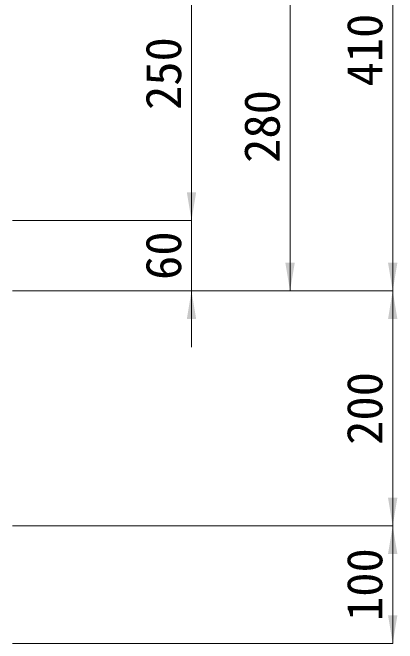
# Model space of a CAD drawing. Units: millimetres at full size; some dimension numbers follow another scale. Extents: x 47228 to 87734, y -20408 to -2620.
# Drawn here: x 51795 to 52122, y -16024 to -15487 of the extents above; entities that cross this region are included whole.
import ezdxf
from ezdxf.enums import TextEntityAlignment as Align

# ---------------------------------------------------------------- set-up
doc = ezdxf.new("R2010")
doc.units = ezdxf.units.MM
doc.header["$LTSCALE"] = 40
doc.layers.add('寸法線', color=7, linetype='Continuous', lineweight=9)
doc.styles.add('ＭＳ ゴシック', font='')
doc.styles.get('ＭＳ ゴシック').set_extended_font_data('MS Gothic')

# ---------------------------------------------------------------- blocks, each defined once
blk = doc.blocks.new('filled_arrow')
at = {"color": 0, "linetype": 'Continuous', "lineweight": -2}
blk.add_solid([(7.5, 1.25), (0, 0), (7.5, -1.25)], dxfattribs=at)

msp = doc.modelspace()

# ---------------------------------------------------------------- linework, layer by layer
at = {"layer": '寸法線'}
for p, q in [((52118.41, -15723.65), (52118.41, -15313.65)), ((51946.98, -15663.65), (51946.98, -15413.65)), ((52030.96, -15723.65), (52030.96, -15443.65)), ((51946.98, -15771.65), (51946.98, -15615.65)), ((51794.56, -15663.65), (51946.98, -15663.65)), ((51794.56, -15663.65), (51946.98, -15663.65)), ((51794.56, -15723.65), (51946.98, -15723.65)), ((51794.56, -15723.65), (52030.96, -15723.65)), ((51794.56, -15723.65), (52118.41, -15723.65)), ((51794.56, -15723.65), (52118.41, -15723.65)), ((52118.41, -15723.65), (52118.41, -15923.65)), ((51794.56, -15923.65), (52118.41, -15923.65)), ((51794.56, -15923.65), (52118.41, -15923.65)), ((52118.41, -15923.65), (52118.41, -16023.65)), ((51794.56, -16023.65), (52118.41, -16023.65))]:
    msp.add_line(p, q, dxfattribs=at)

# ---------------------------------------------------------------- block references
at = {"layer": '寸法線', "xscale": 3.2, "yscale": 3.2}
for p, rotation in [((51946.98, -15663.65), 90), ((51946.98, -15663.65), 90), ((52030.96, -15723.65), 90), ((52118.41, -15723.65), 90), ((51946.98, -15723.65), 270), ((52118.41, -15723.65), 270), ((52118.41, -15923.65), 90), ((52118.41, -15923.65), 270), ((52118.41, -16023.65), 90)]:
    msp.add_blockref('filled_arrow', p, dxfattribs=dict(at, rotation=rotation))

# ---------------------------------------------------------------- texts
at = {"layer": '寸法線', "style": 'ＭＳ ゴシック'}
for s, p in [('410', (52094.41, -15518.65)), ('250', (51922.98, -15538.65)), ('280', (52006.96, -15583.65)), ('60', (51922.98, -15693.65)), ('200', (52094.41, -15823.65)), ('100', (52094.41, -15973.65))]:
    msp.add_text(s, height=30.38, rotation=90, dxfattribs=at).set_placement(p, align=Align.MIDDLE_CENTER)

doc.saveas('drawing.dxf')
